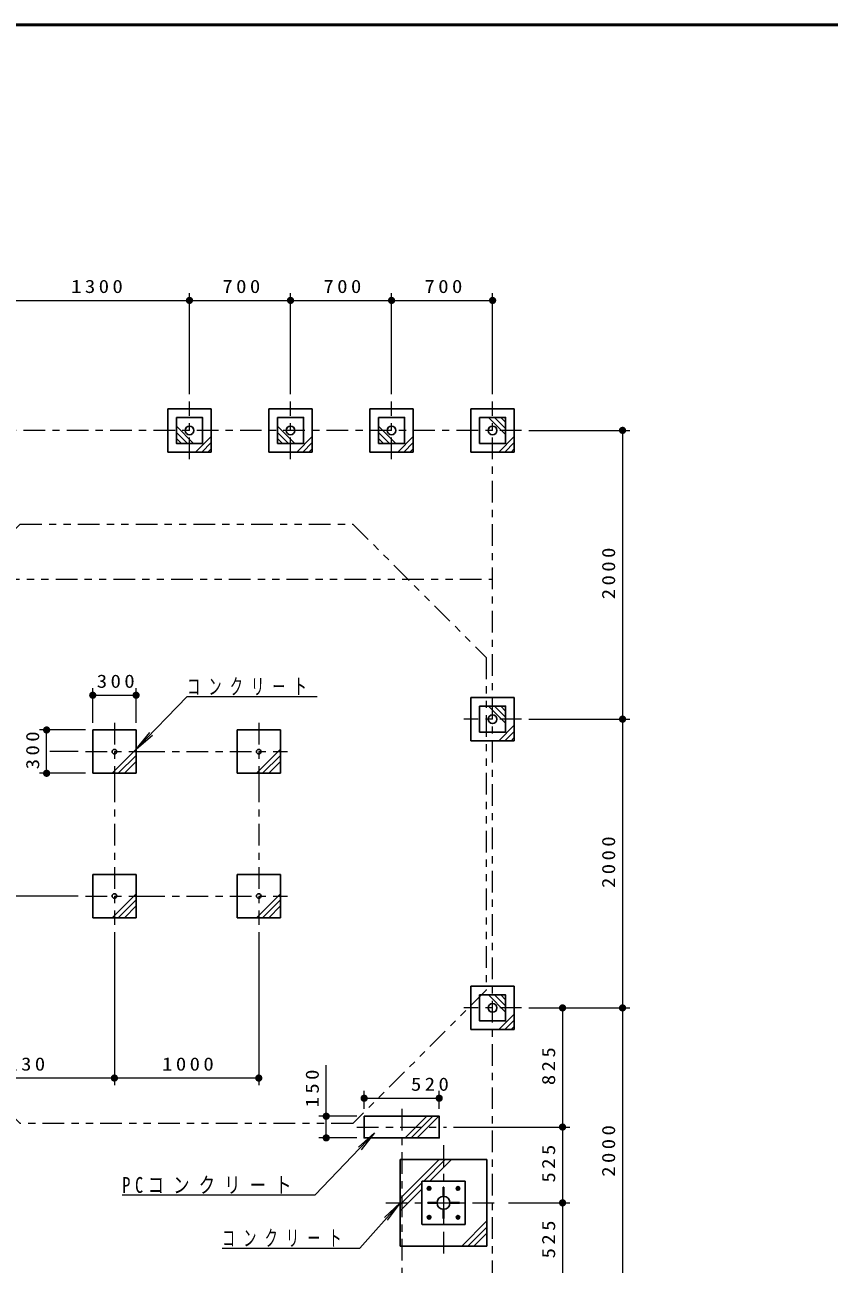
# Model space of a CAD drawing. Units: millimetres on the paper, scale 1:50. Extents: x -385 to 0, y -297 to 267.
# Drawn here: x -248.4 to -136.9, y -201.7 to -30 of the extents above; entities that cross this region are included whole.
import ezdxf

# ---------------------------------------------------------------- set-up
doc = ezdxf.new("R2010")
doc.units = ezdxf.units.MM
doc.linetypes.add('USER2', pattern=[6, 3, -1, 1, -1])
doc.linetypes.add('USER3', pattern=[8, 3, -1, 1, -1, 1, -1])
doc.layers.add('LY_1', color=7, linetype='Continuous', lineweight=25)
doc.styles.add('ＭＳ ゴシック', font='')
doc.styles.get('ＭＳ ゴシック').set_extended_font_data('MS Gothic')

# ---------------------------------------------------------------- blocks, each defined once
blk = doc.blocks.new('filled_dot')
at = {"color": 0, "linetype": 'Continuous', "lineweight": -2, "const_width": 1.25}
blk.add_lwpolyline([(-0.625, 0, 1), (0.625, 0, 1)], format="xyb", close=True, dxfattribs=at)

msp = doc.modelspace()

# ---------------------------------------------------------------- linework, layer by layer
at = {"layer": 'LY_1', "lineweight": 50}
msp.add_line((0, -30), (-385, -30), dxfattribs=at)
at = {"layer": 'LY_1', "lineweight": 13}
for p, q in [((-251.557, -68.181), (-225.557, -68.181)), ((-225.557, -81.181), (-225.557, -67.181)), ((-225.557, -68.181), (-211.557, -68.181)), ((-211.557, -81.181), (-211.557, -67.181)), ((-211.557, -68.181), (-197.557, -68.181)), ((-197.557, -81.181), (-197.557, -67.181)), ((-197.557, -68.181), (-183.557, -68.181)), ((-183.557, -81.181), (-183.557, -67.181)), ((-224.981, -87.981), (-227.357, -85.605)), ((-210.981, -87.981), (-213.357, -85.605)), ((-196.981, -87.981), (-199.357, -85.605)), ((-181.757, -86.758), (-184.133, -84.381)), ((-181.757, -85.909), (-183.285, -84.381)), ((-181.757, -85.061), (-182.436, -84.381)), ((-225.829, -87.981), (-227.357, -86.454)), ((-226.678, -87.981), (-227.357, -87.302)), ((-224.704, -89.181), (-222.557, -87.034)), ((-211.829, -87.981), (-213.357, -86.454)), ((-212.678, -87.981), (-213.357, -87.302)), ((-210.704, -89.181), (-208.557, -87.034)), ((-197.829, -87.981), (-199.357, -86.454)), ((-198.678, -87.981), (-199.357, -87.302)), ((-196.704, -89.181), (-194.557, -87.034)), ((-180.557, -87.034), (-182.704, -89.181)), ((-178.557, -86.181), (-164.557, -86.181)), ((-165.557, -86.181), (-165.557, -126.181)), ((-223.856, -89.181), (-222.557, -87.883)), ((-223.007, -89.181), (-222.557, -88.731)), ((-209.856, -89.181), (-208.557, -87.883)), ((-209.007, -89.181), (-208.557, -88.731)), ((-195.856, -89.181), (-194.557, -87.883)), ((-195.007, -89.181), (-194.557, -88.731)), ((-180.557, -87.883), (-181.856, -89.181)), ((-180.557, -88.731), (-181.007, -89.181)), ((-238.957, -126.681), (-238.957, -121.868)), ((-232.957, -126.681), (-232.957, -121.868)), ((-238.957, -122.868), (-232.957, -122.868)), ((-225.868, -123.045), (-232.957, -130.361)), ((-225.868, -123.045), (-207.868, -123.045)), ((-181.757, -126.758), (-184.133, -124.381)), ((-181.757, -125.909), (-183.285, -124.381)), ((-181.757, -125.061), (-182.436, -124.381)), ((-180.557, -127.034), (-182.704, -129.181)), ((-178.557, -126.181), (-164.557, -126.181)), ((-165.557, -126.181), (-165.557, -166.181)), ((-239.957, -127.681), (-246.352, -127.681)), ((-245.352, -133.681), (-245.352, -127.681)), ((-232.957, -130.361), (-231.065, -128.032)), ((-232.957, -130.361), (-230.69, -128.396)), ((-180.557, -127.883), (-181.856, -129.181)), ((-180.557, -128.731), (-181.007, -129.181)), ((-236.278, -133.681), (-232.957, -130.361)), ((-216.278, -133.681), (-212.957, -130.361)), ((-240.957, -130.681), (-244.894, -130.681)), ((-235.429, -133.681), (-232.957, -131.209)), ((-234.581, -133.681), (-232.957, -132.058)), ((-215.429, -133.681), (-212.957, -131.209)), ((-214.581, -133.681), (-212.957, -132.058)), ((-239.957, -133.681), (-246.352, -133.681)), ((-240.957, -150.681), (-252.793, -150.681)), ((-236.278, -153.681), (-232.957, -150.361)), ((-216.278, -153.681), (-212.957, -150.361)), ((-235.429, -153.681), (-232.957, -151.209)), ((-234.581, -153.681), (-232.957, -152.058)), ((-215.429, -153.681), (-212.957, -151.209)), ((-214.581, -153.681), (-212.957, -152.058)), ((-235.957, -155.681), (-235.957, -176.895)), ((-215.957, -155.681), (-215.957, -176.895)), ((-181.757, -166.758), (-184.133, -164.381)), ((-181.757, -165.909), (-183.285, -164.381)), ((-181.757, -165.061), (-182.436, -164.381)), ((-178.557, -166.181), (-164.557, -166.181)), ((-173.868, -166.181), (-173.868, -182.681)), ((-165.557, -166.181), (-165.557, -206.181)), ((-180.557, -167.034), (-182.704, -169.181)), ((-180.557, -167.883), (-181.856, -169.181)), ((-180.557, -168.731), (-181.007, -169.181)), ((-206.614, -184.181), (-206.614, -174.105)), ((-235.957, -175.895), (-278.557, -175.895)), ((-215.957, -175.895), (-235.957, -175.895)), ((-201.357, -180.181), (-201.357, -177.686)), ((-190.957, -180.181), (-190.957, -177.686)), ((-201.357, -178.686), (-190.957, -178.686)), ((-202.357, -181.181), (-207.614, -181.181)), ((-195.695, -184.181), (-192.695, -181.181)), ((-194.847, -184.181), (-191.847, -181.181)), ((-193.998, -184.181), (-190.998, -181.181)), ((-208.15, -192.088), (-199.906, -183.478)), ((-199.906, -183.478), (-202.162, -185.456)), ((-199.906, -183.478), (-201.784, -185.818)), ((-188.957, -182.681), (-172.868, -182.681)), ((-173.868, -182.681), (-173.868, -193.181)), ((-202.357, -184.181), (-207.614, -184.181)), ((-196.357, -192.58), (-190.958, -187.181)), ((-193.11, -190.181), (-190.11, -187.181)), ((-192.261, -190.181), (-189.261, -187.181)), ((-196.357, -193.429), (-193.357, -190.429)), ((-234.86, -192.088), (-208.15, -192.088)), ((-196.357, -194.277), (-193.357, -191.277)), ((-201.976, -199.442), (-196.357, -193.181)), ((-196.357, -193.181), (-198.548, -195.231)), ((-196.357, -193.181), (-198.159, -195.58)), ((-181.357, -193.181), (-172.868, -193.181)), ((-173.868, -193.181), (-173.868, -203.681)), ((-187.845, -199.181), (-184.357, -195.693)), ((-186.996, -199.181), (-184.357, -196.542)), ((-186.148, -199.181), (-184.357, -197.391)), ((-221.035, -199.442), (-201.976, -199.442))]:
    msp.add_line(p, q, dxfattribs=at)
at = {"layer": 'LY_1', "linetype": 'USER2', "lineweight": 13}
for p, q in [((-225.557, -90.181), (-225.557, -82.181)), ((-211.557, -90.181), (-211.557, -82.181)), ((-197.557, -90.181), (-197.557, -82.181)), ((-183.557, -210.181), (-183.557, -82.181)), ((-179.557, -86.181), (-267.681, -86.181)), ((-235.957, -126.681), (-235.957, -134.681)), ((-215.957, -126.681), (-215.957, -134.681)), ((-179.557, -126.181), (-187.557, -126.181)), ((-239.957, -130.681), (-231.957, -130.681)), ((-231.957, -130.681), (-219.957, -130.681)), ((-219.957, -130.681), (-211.957, -130.681)), ((-235.957, -134.681), (-235.957, -146.681)), ((-215.957, -134.681), (-215.957, -146.681)), ((-235.957, -146.681), (-235.957, -154.681)), ((-215.957, -146.681), (-215.957, -154.681)), ((-239.957, -150.681), (-231.957, -150.681)), ((-231.957, -150.681), (-219.957, -150.681)), ((-219.957, -150.681), (-211.957, -150.681)), ((-179.557, -166.181), (-187.557, -166.181)), ((-196.157, -180.181), (-196.157, -206.621)), ((-202.357, -182.681), (-189.957, -182.681)), ((-190.357, -185.181), (-190.357, -201.181)), ((-198.357, -193.181), (-182.357, -193.181))]:
    msp.add_line(p, q, dxfattribs=at)
at = {"layer": 'LY_1'}
for p, q in [((-222.557, -83.181), (-228.557, -83.181)), ((-228.557, -83.181), (-228.557, -89.181)), ((-222.557, -89.181), (-222.557, -83.181)), ((-208.557, -83.181), (-214.557, -83.181)), ((-214.557, -83.181), (-214.557, -89.181)), ((-208.557, -89.181), (-208.557, -83.181)), ((-194.557, -83.181), (-200.557, -83.181)), ((-200.557, -83.181), (-200.557, -89.181)), ((-194.557, -89.181), (-194.557, -83.181)), ((-186.557, -89.181), (-186.557, -83.181)), ((-186.557, -83.181), (-180.557, -83.181)), ((-180.557, -83.181), (-180.557, -89.181)), ((-228.557, -89.181), (-222.557, -89.181)), ((-214.557, -89.181), (-208.557, -89.181)), ((-200.557, -89.181), (-194.557, -89.181)), ((-180.557, -89.181), (-186.557, -89.181)), ((-186.557, -129.181), (-186.557, -123.181)), ((-186.557, -123.181), (-180.557, -123.181)), ((-180.557, -123.181), (-180.557, -129.181)), ((-232.957, -127.681), (-238.957, -127.681)), ((-238.957, -127.681), (-238.957, -133.681)), ((-232.957, -133.681), (-232.957, -127.681)), ((-212.957, -127.681), (-218.957, -127.681)), ((-218.957, -127.681), (-218.957, -133.681)), ((-212.957, -133.681), (-212.957, -127.681)), ((-180.557, -129.181), (-186.557, -129.181)), ((-238.957, -133.681), (-232.957, -133.681)), ((-218.957, -133.681), (-212.957, -133.681)), ((-232.957, -147.681), (-238.957, -147.681)), ((-238.957, -147.681), (-238.957, -153.681)), ((-232.957, -153.681), (-232.957, -147.681)), ((-212.957, -147.681), (-218.957, -147.681)), ((-218.957, -147.681), (-218.957, -153.681)), ((-212.957, -153.681), (-212.957, -147.681)), ((-238.957, -153.681), (-232.957, -153.681)), ((-218.957, -153.681), (-212.957, -153.681)), ((-186.557, -169.181), (-186.557, -163.181)), ((-186.557, -163.181), (-180.557, -163.181)), ((-180.557, -163.181), (-180.557, -169.181)), ((-180.557, -169.181), (-186.557, -169.181)), ((-184.357, -187.181), (-196.357, -187.181)), ((-196.357, -187.181), (-196.357, -199.181)), ((-184.357, -199.181), (-184.357, -187.181)), ((-193.357, -190.242), (-193.357, -196.122)), ((-193.297, -190.181), (-187.417, -190.181)), ((-187.357, -190.242), (-187.357, -196.122)), ((-192.482, -190.965), (-192.607, -191.181)), ((-192.607, -191.181), (-192.482, -191.398)), ((-192.232, -190.965), (-192.482, -190.965)), ((-192.482, -191.398), (-192.232, -191.398)), ((-192.107, -191.181), (-192.232, -190.965)), ((-192.232, -191.398), (-192.107, -191.181)), ((-190.417, -190.99), (-190.417, -192.29)), ((-190.417, -190.99), (-190.297, -190.99)), ((-190.297, -190.99), (-190.297, -192.29)), ((-188.607, -191.181), (-188.482, -190.965)), ((-188.482, -191.398), (-188.607, -191.181)), ((-188.482, -190.965), (-188.232, -190.965)), ((-188.232, -191.398), (-188.482, -191.398)), ((-188.232, -190.965), (-188.107, -191.181)), ((-188.107, -191.181), (-188.232, -191.398)), ((-192.548, -193.122), (-192.548, -193.242)), ((-192.548, -193.122), (-191.248, -193.122)), ((-192.548, -193.242), (-191.248, -193.242)), ((-188.166, -193.121), (-189.466, -193.121)), ((-188.166, -193.241), (-189.466, -193.241)), ((-188.166, -193.241), (-188.166, -193.121)), ((-192.607, -195.181), (-192.482, -194.965)), ((-192.482, -195.398), (-192.607, -195.182)), ((-192.482, -194.965), (-192.232, -194.965)), ((-192.232, -195.398), (-192.482, -195.398)), ((-192.232, -194.965), (-192.107, -195.182)), ((-192.107, -195.181), (-192.232, -195.398)), ((-190.417, -195.372), (-190.417, -194.072)), ((-190.297, -195.372), (-190.417, -195.372)), ((-190.297, -195.372), (-190.297, -194.072)), ((-188.482, -194.965), (-188.607, -195.182)), ((-188.607, -195.181), (-188.482, -195.398)), ((-188.232, -194.965), (-188.482, -194.965)), ((-188.482, -195.398), (-188.232, -195.398)), ((-188.107, -195.181), (-188.232, -194.965)), ((-188.232, -195.398), (-188.107, -195.182)), ((-193.297, -196.181), (-187.417, -196.181)), ((-196.357, -199.181), (-184.357, -199.181))]:
    msp.add_line(p, q, dxfattribs=at)
at = {"layer": 'LY_1', "linetype": 'USER3', "lineweight": 13}
msp.add_line((-260.092, -106.786), (-183.557, -106.786), dxfattribs=at)
at = {"layer": 'LY_1'}
for points in [[(-227.357, -84.381), (-227.357, -87.981), (-223.757, -87.981), (-223.757, -84.381)], [(-213.357, -84.381), (-213.357, -87.981), (-209.757, -87.981), (-209.757, -84.381)], [(-199.357, -84.381), (-199.357, -87.981), (-195.757, -87.981), (-195.757, -84.381)], [(-185.357, -84.381), (-181.757, -84.381), (-181.757, -87.981), (-185.357, -87.981)], [(-185.357, -124.381), (-181.757, -124.381), (-181.757, -127.981), (-185.357, -127.981)], [(-185.357, -164.381), (-181.757, -164.381), (-181.757, -167.981), (-185.357, -167.981)], [(-201.357, -181.181), (-201.357, -184.181), (-190.957, -184.181), (-190.957, -181.181)]]:
    msp.add_lwpolyline(points, close=True, dxfattribs=at)
at = {"layer": 'LY_1', "linetype": 'USER3', "lineweight": 13}
msp.add_lwpolyline([(-202.909, -99.181), (-184.457, -117.634), (-184.457, -163.729), (-202.909, -182.181), (-249.005, -182.181), (-267.457, -163.729), (-267.457, -117.634), (-249.005, -99.181)], close=True, dxfattribs=at)
at = {"layer": 'LY_1'}
for centre, radius in [((-225.557, -86.181), 0.605), ((-211.557, -86.181), 0.605), ((-197.557, -86.181), 0.605), ((-183.557, -86.181), 0.605), ((-183.557, -126.181), 0.605), ((-235.957, -130.681), 0.318), ((-215.957, -130.681), 0.318), ((-235.957, -150.681), 0.318), ((-215.957, -150.681), 0.318), ((-183.557, -166.181), 0.605), ((-192.357, -191.181), 0.25), ((-192.357, -191.181), 0.127), ((-188.357, -191.181), 0.25), ((-188.357, -191.181), 0.127), ((-190.357, -193.181), 0.891), ((-192.357, -195.181), 0.25), ((-192.357, -195.181), 0.127), ((-188.357, -195.181), 0.25), ((-188.357, -195.181), 0.127)]:
    msp.add_circle(centre, radius, dxfattribs=at)
for centre, start, end in [((-193.297, -190.242), 89.99998, 179.99996), ((-187.417, -190.242), 0.00004, 90.00002), ((-193.297, -196.122), 179.99998, 270.00003), ((-187.417, -196.122), 269.99997, 0.00002)]:
    msp.add_arc(centre, 0.06, start, end, dxfattribs=at)

# ---------------------------------------------------------------- block references
at = {"layer": 'LY_1', "lineweight": 13, "xscale": 0.4, "yscale": 0.4}
for p in [(-225.557, -68.181), (-211.557, -68.181), (-197.557, -68.181), (-238.957, -122.868), (-235.957, -175.895), (-201.357, -178.686)]:
    msp.add_blockref('filled_dot', p, dxfattribs=at)
for p, rotation in [((-225.557, -68.181), 180), ((-211.557, -68.181), 180), ((-197.557, -68.181), 180), ((-183.557, -68.181), 180), ((-165.557, -86.181), 270), ((-232.957, -122.868), 180), ((-165.557, -126.181), 270), ((-165.557, -126.181), 90), ((-245.352, -127.681), 270), ((-245.352, -133.681), 90), ((-173.868, -166.181), 270), ((-165.557, -166.181), 270), ((-165.557, -166.181), 90), ((-235.957, -175.895), 180), ((-215.957, -175.895), 180), ((-190.957, -178.686), 180), ((-206.614, -181.181), 270), ((-206.614, -184.181), 90), ((-173.868, -182.681), 90), ((-173.868, -182.681), 270), ((-173.868, -193.181), 90), ((-173.868, -193.181), 270)]:
    msp.add_blockref('filled_dot', p, dxfattribs=dict(at, rotation=rotation))

# ---------------------------------------------------------------- texts
at = {"layer": 'LY_1', "style": 'ＭＳ ゴシック'}
for s, insert, char_height, attachment_point in [('\\T1.33;\\W1.15;1300', (-238.136, -67.181), 1.833, 8), ('\\T1.33;\\W1.15;700', (-218.14, -67.181), 1.833, 8), ('\\T1.33;\\W1.15;700', (-204.14, -67.181), 1.833, 8), ('\\T1.33;\\W1.15;700', (-190.14, -67.181), 1.833, 8), ('\\T1.33;\\W1.15;300', (-235.54, -121.868), 1.833, 8), ('\\T1.64;\\W0.6;コンクリート', (-225.868, -122.895), 2.199, 7), ('\\T1.33;\\W1.15;2130', (-248.892, -174.895), 1.833, 8), ('\\T1.33;\\W1.15;1000', (-225.536, -174.895), 1.833, 8), ('\\T1.33;\\W1.15;520', (-192.011, -177.686), 1.833, 8), ('\\T1.57;\\W0.75;PCコンクリート', (-234.86, -191.938), 2.199, 7), ('\\T1.64;\\W0.6;コンクリート', (-221.035, -199.292), 2.199, 7)]:
    msp.add_mtext(s, dxfattribs=dict(at, insert=insert, char_height=char_height, attachment_point=attachment_point))
at = {"layer": 'LY_1', "char_height": 1.833, "attachment_point": 8, "rotation": 90, "style": 'ＭＳ ゴシック'}
for s, insert in [('\\T1.33;\\W1.15;2000', (-166.557, -105.758)), ('\\T1.33;\\W1.15;300', (-246.352, -130.265)), ('\\T1.33;\\W1.15;2000', (-166.557, -145.758)), ('\\T1.33;\\W1.15;825', (-174.868, -174.015)), ('\\T1.33;\\W1.15;150', (-207.614, -177.105)), ('\\T1.33;\\W1.15;2000', (-166.557, -185.758)), ('\\T1.33;\\W1.15;525', (-174.868, -187.515)), ('\\T1.33;\\W1.15;525', (-174.868, -198.015))]:
    msp.add_mtext(s, dxfattribs=dict(at, insert=insert))

doc.saveas('drawing.dxf')
